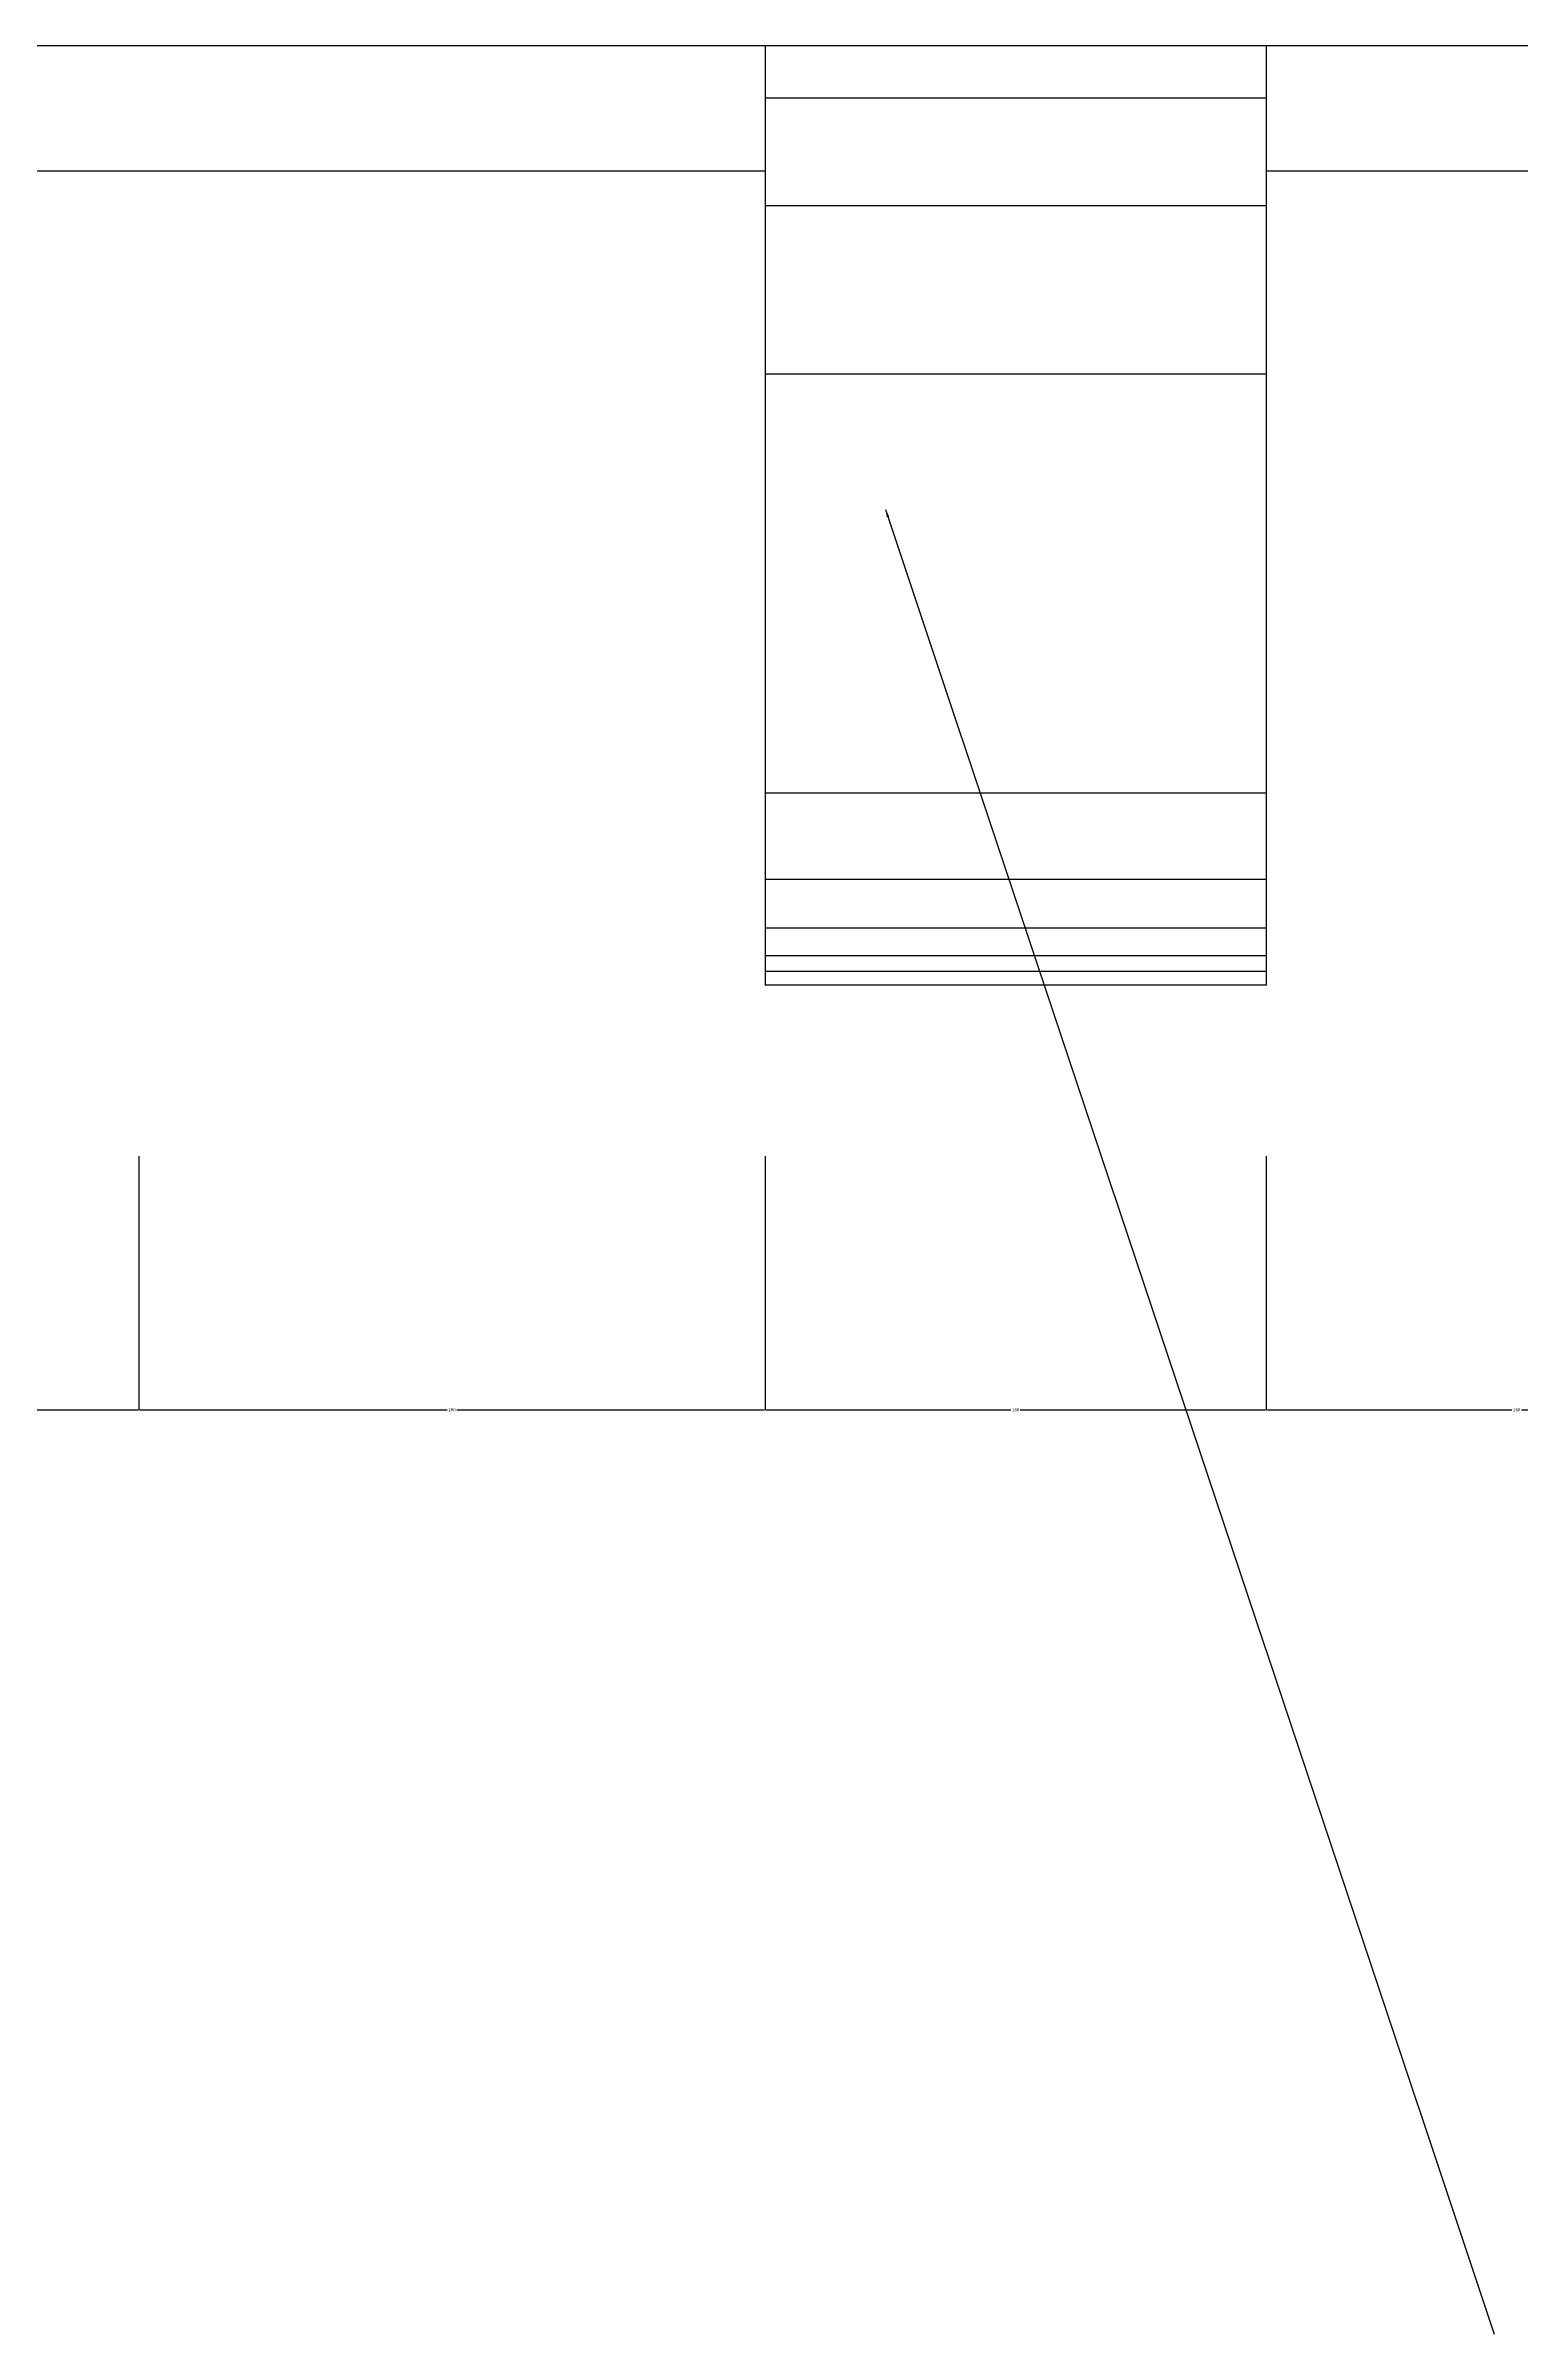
# Model space of a CAD drawing. Header units: metres. Extents: x 237 to 5358, y 156 to 7022.
# Drawn here: x 2143 to 2614, y 331 to 1062 of the extents above; entities that cross this region are included whole.
import ezdxf

# ---------------------------------------------------------------- set-up
doc = ezdxf.new("R2010")
doc.units = ezdxf.units.M
for name, color, linetype in [('3', 3, 'Continuous'), ('4', 4, 'Continuous'), ('7', 7, 'Continuous'), ('DIM', 3, 'Continuous')]:
    doc.layers.add(name, color=color, linetype=linetype)
doc.dimstyles.get("Standard").update_dxf_attribs({"dimtxt": 2.5, "dimasz": 2.5, "dimexe": 1.25, "dimexo": 0.625, "dimtad": 1, "dimcen": 2.5, "dimazin": 3, "dimtfac": 1, "dimtmove": 0, "dimatfit": 3})

# ---------------------------------------------------------------- blocks, each defined once
blk = doc.blocks.new('*D19')
for p, q in [((753, 707.53), (753, 626.56)), ((2173, 707.53), (2173, 626.56)), ((753.25, 626.56), (1461, 626.56)), ((1465, 626.56), (2172.75, 626.56))]:
    blk.add_line(p, q)
at = {"layer": 'Defpoints'}
for p in [(753, 707.53), (2173, 707.53), (753, 626.56)]:
    blk.add_point(p, dxfattribs=at)
at = {"layer": 'DIM', "insert": (1463, 626.56), "char_height": 1, "attachment_point": 5}
blk.add_mtext('1420', dxfattribs=at)
blk = doc.blocks.new('*D30')
for p, q in [((2533, 707.53), (2533, 626.56)), ((2693, 707.53), (2693, 626.56)), ((2533.25, 626.56), (2611.5, 626.56)), ((2614.5, 626.56), (2692.75, 626.56))]:
    blk.add_line(p, q)
at = {"layer": 'Defpoints'}
for p in [(2533, 707.53), (2693, 707.53), (2533, 626.56)]:
    blk.add_point(p, dxfattribs=at)
at = {"layer": 'DIM', "insert": (2613, 626.56), "char_height": 1, "attachment_point": 5}
blk.add_mtext('160', dxfattribs=at)
blk = doc.blocks.new('*D31')
for p, q in [((2173, 707.53), (2173, 626.56)), ((2373, 707.53), (2373, 626.56)), ((2173.25, 626.56), (2271.5, 626.56)), ((2274.5, 626.56), (2372.75, 626.56))]:
    blk.add_line(p, q)
at = {"layer": 'Defpoints'}
for p in [(2173, 707.53), (2373, 707.53), (2173, 626.56)]:
    blk.add_point(p, dxfattribs=at)
at = {"layer": 'DIM', "insert": (2273, 626.56), "char_height": 1, "attachment_point": 5}
blk.add_mtext('200', dxfattribs=at)
blk = doc.blocks.new('*D32')
for p, q in [((2373, 707.53), (2373, 626.56)), ((2533, 707.53), (2533, 626.56)), ((2373.25, 626.56), (2451.5, 626.56)), ((2454.5, 626.56), (2532.75, 626.56))]:
    blk.add_line(p, q)
at = {"layer": 'Defpoints'}
for p in [(2373, 707.53), (2533, 707.53), (2373, 626.56)]:
    blk.add_point(p, dxfattribs=at)
at = {"layer": 'DIM', "insert": (2453, 626.56), "char_height": 1, "attachment_point": 5}
blk.add_mtext('160', dxfattribs=at)

msp = doc.modelspace()

# ---------------------------------------------------------------- linework, layer by layer
at = {"layer": '3'}
for p, q in [((2533, 1045.43), (2373, 1045.43)), ((2533, 1011.04), (2373, 1011.04)), ((2533, 957.27), (2373, 957.27)), ((2533, 823.46), (2373, 823.46)), ((2533, 795.94), (2373, 795.94)), ((2533, 780.31), (2373, 780.31)), ((2533, 771.56), (2373, 771.56)), ((2533, 766.55), (2373, 766.55))]:
    msp.add_line(p, q, dxfattribs=at)
at = {"layer": '4'}
for p, q in [((2373, 1022.18), (466.34, 1022.18)), ((3133, 1022.18), (2533, 1022.18))]:
    msp.add_line(p, q, dxfattribs=at)
at = {"layer": '7'}
for p, q in [((2872.99, 1062.18), (460.39, 1062.18)), ((2373, 1062.18), (2373, 762.18)), ((2533, 1062.18), (2533, 762.18)), ((2533, 762.18), (2373, 762.18))]:
    msp.add_line(p, q, dxfattribs=at)

# ---------------------------------------------------------------- dimensions: what is measured, and where the dimension line sits
at = {"layer": 'DIM'}
for base, p1, p2, picture, middle in [((753, 626.56), (753, 707.53), (2173, 707.53), '*D19', (1463, 626.56)), ((2173, 626.56), (2173, 707.53), (2373, 707.53), '*D31', (2273, 626.56)), ((2373, 626.56), (2373, 707.53), (2533, 707.53), '*D32', (2453, 626.56)), ((2533, 626.56), (2533, 707.53), (2693, 707.53), '*D30', (2613, 626.56))]:
    dim = msp.add_linear_dim(base=base, p1=p1, p2=p2, dimstyle='Standard', dxfattribs=at)
    dim.commit()
    dim.dimension.update_dxf_attribs({"geometry": picture, "text_midpoint": middle})

# ---------------------------------------------------------------- leaders
msp.add_leader([(2411.46, 914.09), (2605.85, 331.29)], dimstyle='Standard', dxfattribs=at)

doc.saveas('drawing.dxf')
